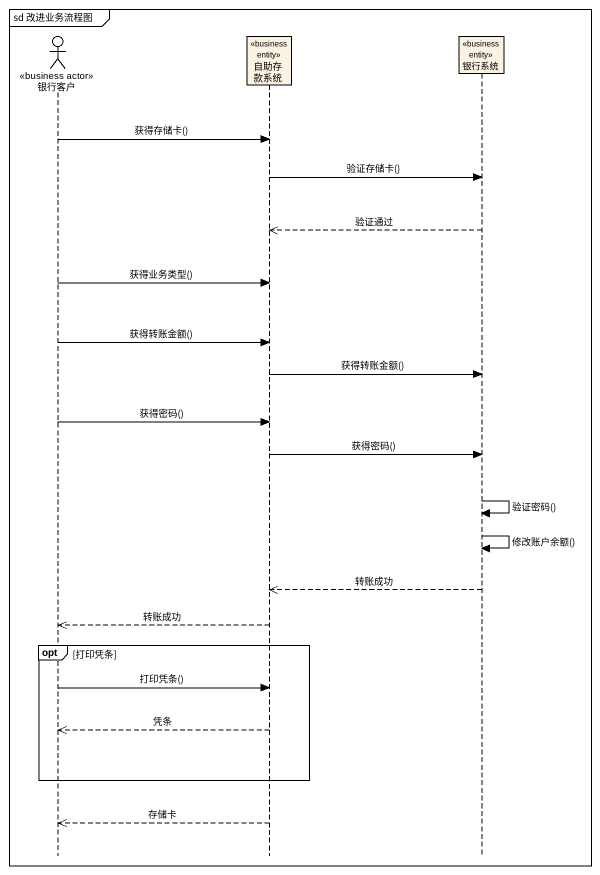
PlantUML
@startuml
mainframe sd 改进业务流程图
hide footbox
actor 银行客户 <<business actor>>
participant 自助存款系统 <<business entity>>
participant 银行系统 <<business entity>>

银行客户 -> 自助存款系统 : 获得存储卡()
自助存款系统 -> 银行系统 : 验证存储卡()
银行系统 -->> 自助存款系统 : 验证通过
银行客户 -> 自助存款系统 : 获得业务类型()
银行客户 -> 自助存款系统 : 获得转账金额()
自助存款系统 -> 银行系统 : 获得转账金额()
银行客户 -> 自助存款系统 : 获得密码()
自助存款系统 -> 银行系统 : 获得密码()
银行系统 -> 银行系统 : 验证密码()
银行系统 -> 银行系统 : 修改账户余额()
银行系统 -->> 自助存款系统 : 转账成功
自助存款系统 -->> 银行客户 : 转账成功
opt 打印凭条
  银行客户 -> 自助存款系统 : 打印凭条()
  自助存款系统 -->> 银行客户 : 凭条
end
自助存款系统 -->> 银行客户 : 存储卡
@enduml
